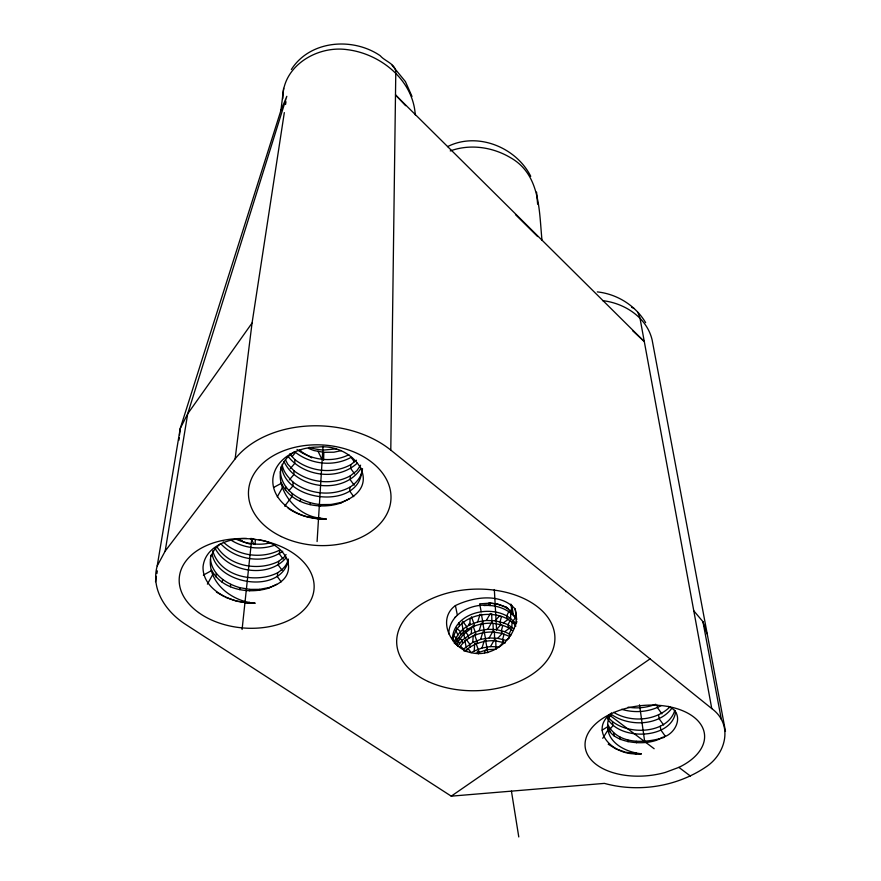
<?xml version="1.0" encoding="UTF-8"?>
<svg xmlns="http://www.w3.org/2000/svg" width="881" height="881" viewBox="0 0 881 881"><rect width="100%" height="100%" fill="white"/><g stroke="black" fill="none" stroke-linecap="round" stroke-linejoin="round"><path stroke-width="1.32" d="M668.183 706.353C685.209 712.839 676.696 734.369 661.972 737.507C645.399 749.015 593.331 741.769 611.48 713.324M157.214 565.899L165.188 551.099L187.697 413.795L286.821 96.315L280.918 110.444L180.242 428.463L157.214 565.899C150.541 589.532 166.267 611.921 185.417 624.288L451.248 796.16L604.421 783.385C638.329 792.735 676.641 786.766 705.846 767.01C726.153 753.784 733.421 724.391 711.76 708.577L390.79 450.103L395.778 73.024C396.351 63.994 385.019 61.483 380.262 55.756L379.182 55.007C351.805 37.09 309.815 40.482 291.347 69.511M255.138 544.502L255.259 539.458M495.75 639.914L495.992 649.253L487.325 649.66L475.806 653.383M491.697 613.694L491.95 623.23C499.142 624.045 506.564 625.73 512.268 630.433M493.019 623.847L493.316 632.018L501.884 633.384L509.703 636.478L509.273 633.527L511.663 628.792M494.417 631.281L494.659 640.685L505.342 642.91M513.689 628.715L511.839 627.437L512.048 621.292M516.872 621.49L516.211 623.913L510.584 618.506L510.782 612.328M225.382 597.274L236.923 601.271L249.202 603.243L254.983 603.166C231.009 601.679 205.383 580.821 211.121 555.074M323.569 460.411L323.856 452.327L313.834 450.521L308.416 448.363M362.52 468.648C361.728 476.61 356.486 483.063 349.878 487.226L349.713 491.102L353.755 496.664M360.604 465.19L356.915 470.63L350.352 475.85L350.186 479.671L354.195 485.2M356.42 460.19L350.814 464.661L350.66 468.428L354.636 473.912M281.226 482.524C290.609 504.626 319.88 510.176 340.859 502.996L340.881 502.511C386.583 486.466 353.92 442.824 317.997 447.074C298.857 446.843 275.478 457.525 272.912 478.504C271.216 497.974 289.805 512.081 306.885 516.673L320.034 519.096L326.168 519.052L319.484 518.028C289.331 515.011 262.692 470.784 294.893 451.535M331.025 505.474L331.08 504.494L340.881 502.511M463.935 650.982L463.593 649.044L472.767 642.436L473.152 635.917M468.02 648.416L471.137 652.612L474.242 651.026L474.683 643.229M454.255 643.174C456.127 635.047 462.382 628.472 469.782 624.937L470.168 618.363M457.746 646.346L462.04 640.355L471.28 633.747L471.665 627.195M320.552 506.046L320.64 504.593C302.392 502.985 281.502 491.411 280.312 471.247M317.094 541.54L323.019 446.304M310.112 504.692L310.244 502.754M300.366 501.487L300.553 499.053M282.812 98.573C282.239 65.998 317.259 45.338 347.114 49.644C380.471 53.653 413.112 79.896 415.281 114.926M292.217 493.712L291.974 496.62L284.695 506.101L285.752 505.991M282.14 464.32C283.043 471.544 288.087 477.315 293.153 482.204L292.833 486.07L288.869 490.728M285.444 459.739L287.757 464.199L294.078 470.872L293.769 474.683L289.342 479.881M289.596 453.979L294.992 459.717L294.683 463.472L290.29 468.626M285.488 490.409L285.785 487.017M288.164 558.928C287.525 565.073 282.537 569.478 277.68 572.738L277.339 576.626L281.193 581.856M286.072 554.556L284.618 556.704L278.671 561.329L278.341 565.162L282.162 570.359M448.726 633.868C449.167 613.418 472.392 602.868 490.387 605.522L489.847 603.144L479.936 603.837M211.473 569.875C221.737 589.852 248.849 594.389 268.771 588.09L268.815 587.605C303.218 577.573 287.911 543.643 259.113 539.8M259.576 590.314L259.675 589.345L268.815 587.605M674.758 710.438C667.346 735.371 622.581 735.921 608.088 717.057M249.686 590.843L249.841 589.378L259.675 589.345M242.088 629.497L251.79 538.478M239.742 589.642L239.962 587.693C226.406 583.916 212.046 574.489 210.515 559.325M178.931 440.225L179.217 437.615M179.515 435.005L180.242 428.463L187.697 413.795L252.065 323.008L284.321 112.603M230.393 586.779L230.679 584.356M222.232 582.451L222.596 579.533M280.918 110.444L283.627 88.375M165.188 551.099L235.128 458.858L252.065 323.008M215.834 576.912L216.263 573.509M285.565 104.465L285.984 101.744M155.519 581.691L156.422 576.295M156.873 573.597L157.325 570.899M280.51 470.058L281.127 466.512M288.384 560.184C281.193 594.345 218.774 585.215 212.211 554.7M625.466 752.165L636.093 753.806L641.346 753.773C626.424 752.308 607.527 743.223 607.67 726.131M502.765 625.345L501.443 630.433L501.884 633.384M504.064 634.078L502.743 639.143L503.183 642.062M501.465 616.491L500.133 621.612L500.573 624.607M484.572 652.711L485.343 650.211M472.767 642.436L480.608 639.397L482.931 631.809M474.242 651.026L482.028 647.987L484.33 640.432M469.782 624.937L477.722 621.876L480.079 614.233M471.28 633.747L479.176 630.686L481.511 623.076M456.898 645.211L458.043 641.753L463.329 634.496L470.861 628.538M455.411 644.308C460.201 629.43 477.359 622.68 491.95 623.23M509.141 610.985L506.718 615.775L507.159 618.803L513.788 623.451L515.914 626.072M510.407 619.949L508.007 624.706L508.436 627.701M463.043 631.126L463.67 629.915M455.136 617.35L455.543 616.59M211.022 555.988L214.678 549.215L219.898 544.194M207.398 584.136L212.828 574.39M277.295 496.796L282.493 487.512M672.126 707.906C658.878 726.098 629.166 726.814 611.557 714.513L608.11 718.511M482.028 647.987L490.486 646.577L494.494 639.639M479.176 630.686L487.744 629.276L491.796 622.272M480.608 639.397L489.12 637.976L493.151 631.005M477.722 621.876L486.345 620.455L490.42 613.418M602.747 738.3L608.077 729.831M361.078 468.108C344.405 495.199 296.776 489.528 283.979 461.435M286.479 557.321C268.793 579.026 228.157 572.529 215.206 548.511M460.069 646.753C467.271 636.071 480.883 631.677 493.316 632.018M507.159 618.803C488.008 608.43 455.356 616.524 452.889 640.773M510.584 618.506C491.785 603.683 453.605 612.383 452.349 639.022M515.859 617.262L513.359 620.422L513.788 623.451M292.096 456.534L295.587 452.438C311.136 464.496 333.756 466.93 351.123 457.349L354.294 461.732M609.465 729.765L612.934 725.746L612.471 721.935M486.345 620.455L495.1 620.786L499.703 615.709M487.744 629.276L496.444 629.607L501.014 624.552M489.12 637.976L497.776 638.318L502.313 633.296M503.602 641.919L499.087 646.918L490.486 646.577M611.447 713.103C587.649 731.164 614.464 755.138 636.016 753.762L641.346 753.773M669.923 706.914C655.541 721.121 630.631 722.651 613.672 712.366M455.422 605.566C435.897 619.772 451.876 650.068 472.601 652.964C496.444 657.909 522.235 632.657 515.11 608.98C500.485 592.627 473.295 596.911 455.422 605.566L457.338 615.037M464.948 651.246C472.767 643.604 483.9 640.388 494.659 640.685M357.19 463.208C338.04 480.817 304.397 476.797 288.395 456.81M282.757 551.22C264.465 564.556 236.196 560.272 221.01 544.006M495.1 620.786L503.414 622.878L508.91 618.814M496.444 629.607L504.714 631.699L510.176 627.657M509.251 638.009L505.991 640.41L497.776 638.318M468.582 624.42L470.058 623.352M451.248 796.16L650.046 658.889M602.097 730.184L607.516 726.792M447.548 146.631C477.249 131.522 516.134 147.171 530.747 176.321M203.357 575.117L211.44 570.668M661.246 705.549C649.352 712.123 634.595 713.269 621.678 709.282M273.936 487.303L281.171 483.405M340.859 502.996L349.394 498.778M268.771 588.09L276.667 584.312M348.865 454.728C332.478 462.954 311.577 460.389 297.018 449.475M274.773 545.119C260.534 550.284 243.729 548.224 230.987 540.075M350.814 464.661C333.348 474.231 310.641 471.798 294.992 459.717M350.352 475.85C332.721 485.42 309.881 482.975 294.078 470.872M349.878 487.226C332.082 496.774 309.121 494.329 293.153 482.204M278.671 561.329C258.408 571.549 229.192 566.527 216.847 546.583M277.68 572.738C255.655 584.004 220.063 576.714 212.717 550.823M678.877 767.362L665.331 772.417A59.996 35.196 -5.9 0 1 585.27 741.538A59.996 35.196 -5.9 0 1 674.857 708.06A59.996 35.196 -5.9 0 1 678.877 767.362L690.495 776.128M608.143 725.118C618.253 744.93 645.839 743.267 664.032 737.419M655.761 704.26C647.006 707.575 637.359 708.776 628.131 707.146M336.421 448.847L323.988 450.037A39.557 29.26 3.7 0 1 309.154 447.295M450.246 150.937C469.991 143.757 492.27 146.951 510.209 157.501C540.538 174.416 539.007 210.306 542.002 240.436M341.156 450.654L333.91 452.206L323.856 452.327M270.401 542.839C258.915 545.746 246.735 543.83 235.976 539.183M246.702 538.456C228.829 537.95 205.075 546.44 203.037 566.802C202.476 585.061 220.845 596.866 236.67 601.007L249.191 603.199L254.983 603.166M483.977 605.555C496.256 604.542 509.592 609.189 516.751 619.574M320.64 504.593L331.08 504.494M326.168 519.052C312.843 519.383 299.166 515.914 288.153 508.26M609.355 744.291L608.22 744.203L615.962 748.916L624.277 751.757M504.295 606.337L497.501 604.014L489.847 603.144C497.291 603.507 504.692 605.996 510.418 610.83L512.368 611.029M250.391 538.709L254.213 539.194M239.962 587.693L249.841 589.378M602.626 300.641C624.651 303.163 646.896 317.457 652.149 340.033L725.481 731.362M597.307 291.897C617.074 294.012 635.476 305.498 645.63 322.644M249.841 544.051L243.927 542.167L237.76 538.709L242.462 541.253M503.414 622.878L508.007 624.706L511.839 627.437M504.714 631.699L511.189 634.893M631.655 307.271L634.1 308.504M301.731 452.019L299.683 449.916L301.731 452.019L311.808 457.878M216.429 592.098L224.259 596.635M453.836 636.214L456.149 637.558L456.688 640.531M507.368 607.923L505.43 606.723L508.337 608.771M510.231 610.093L512.092 611.381M392.1 65.304L405.425 81.614L412.011 96.447M609.046 714.744L654.154 748.729M456.446 628.021L460.466 631.556L461.005 634.54M459.045 637.723L462.04 640.355L462.569 643.306M460.609 646.423L463.593 649.044M510.418 610.83L516.629 618.781L515.11 608.98M515.484 214.601L537.63 236.549M632.536 330.606L644.286 341.564L395.492 94.906L405.634 105.687M223.212 541.892C237.661 556.098 261.679 559.259 279.651 550.096L279.321 553.874L283.109 559.028M693.788 610.808L702.928 621.656L706.991 633.857M452.305 638.152L454.86 641.324M462.646 621.215L466.622 626.523L467.139 629.519M464.981 631.093L468.141 635.333L468.659 638.285M465.719 638.758L469.65 644.022L470.157 646.94M661.906 713.852L657.457 707.619L657.083 705.141M663.613 724.986L659.131 718.72L658.559 714.954M665.342 736.285L660.827 729.975L660.254 726.153M250.975 538.346L253.97 544.348M637.866 312.37L639.936 317.876L711.76 708.577M318.03 451.237L321.873 459.254M455.697 630.19L457.955 635.003M456.732 637.8L459.541 643.802M471.478 616.81L474.672 625.796M472.965 625.653L476.147 634.573M474.441 634.375L477.601 643.229M475.894 642.987L479.033 651.786M477.337 651.511L478.394 653.867M674.846 710.35L675.573 712.145C671.454 739.644 619.541 740.8 607.681 718.687M479.716 604.201L481.202 611.733M481.378 614.244L483.129 623.649M482.799 623.087L484.55 632.426M484.209 631.82L485.949 641.093M485.607 640.443L487.325 649.66M486.984 648.967L487.733 652.744M461.798 622.955L463.043 629.419M463.351 631.787L464.595 638.218M464.893 640.498L466.126 646.907M466.412 649.099L466.897 651.665M702.928 621.656L721.33 719.303M458.88 622.647L459.419 625.664M511.696 605.148L513.227 613.925M281.59 466.996C286.347 502.875 360.781 510.022 361.926 469.43M510.87 604.091L512.224 612.526M511.432 791.116L518.777 836.95M488.823 603.033L489.175 605.335M645.277 741.373L645.421 742.32M639.518 704.811L644.683 741.604M636.335 741.328L636.534 742.76M627.757 739.919L627.999 741.813M620.092 737.177L620.389 739.555M613.859 733.267L614.2 736.12M609.454 728.389L609.861 731.715M565.8 591.041L565.866 591.702M536.562 192.113L537.63 204.183M494.34 589.532L496.598 630.025M235.128 458.858A96.326 67.991 3.2 0 1 390.79 450.103M249.224 602.406L249.202 603.243L249.224 602.406M320.067 518.259L320.034 519.162L320.067 518.259M636.159 753.068L636.126 753.784L636.159 753.068M281.314 536.562A71.339 50.327 3.2 0 0 390.933 499.538A71.339 50.327 3.2 0 0 286.942 449.574A71.339 50.327 3.2 0 0 281.314 536.562M198.511 612.515A67.617 44.678 4.8 0 0 311.676 598.485A67.617 44.678 4.8 0 0 229.765 539.282A67.617 44.678 4.8 0 0 198.511 612.515M428.287 681.575A79.158 50.79 -2.1 0 0 554.347 644.297A79.158 50.79 -2.1 0 0 444.773 593.849A79.158 50.79 -2.1 0 0 428.287 681.575"/></g></svg>
